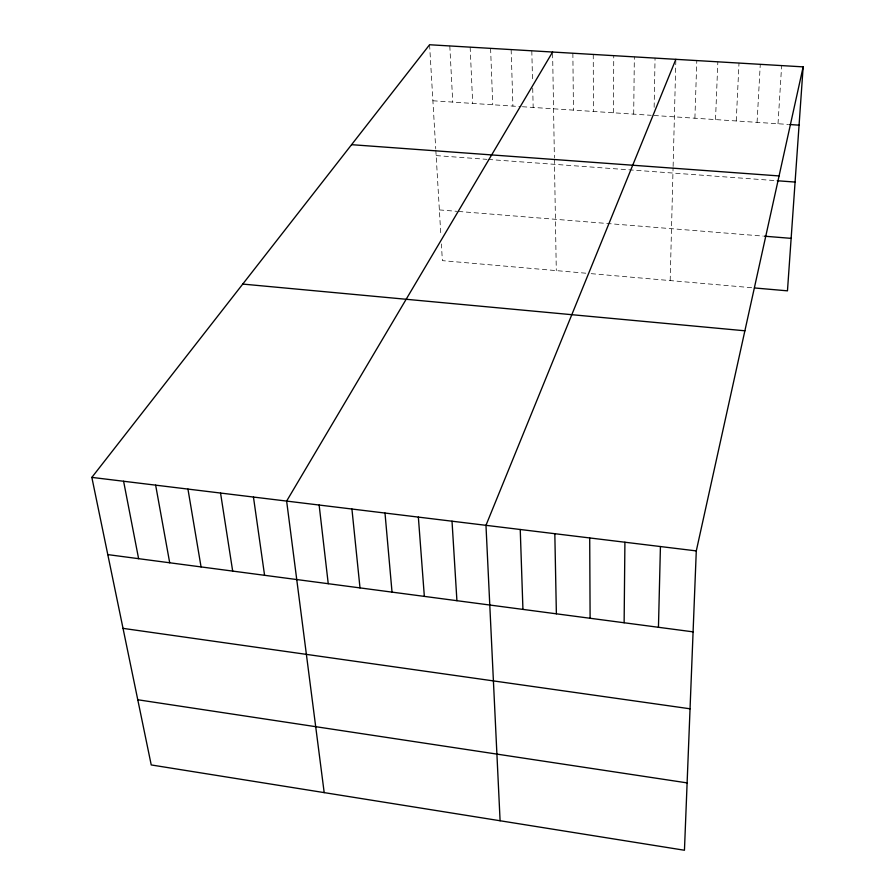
<?xml version="1.0" encoding="UTF-8"?>
<svg xmlns="http://www.w3.org/2000/svg" width="895" height="895" viewBox="0 0 895 895"><rect width="100%" height="100%" fill="white"/><g stroke="black" fill="none" stroke-linecap="round" stroke-linejoin="round"><path stroke-width="0.67" stroke-dasharray="4.47 3.36" d="M613.5 112.804L613.746 55.658M633.694 114.146L634.342 56.877M654.144 107.299L655.05 58.097M670.176 280.582L673.074 167.779M673.118 166.459L675.837 60.703M694.9 118.218L696.802 60.569M715.519 119.583L717.846 61.822M736.238 120.97L739.001 63.075M757.069 122.358L760.269 64.328M778.012 123.745L781.648 65.592M432.889 100.777L521.013 106.639M522.367 106.729L651.28 115.31M653.988 115.489L788.54 124.45M436.145 155.596L486.992 159.344M488.301 159.444L774.466 180.544M439.367 209.911L457.099 211.343M458.464 211.455L762.92 236.079M585.811 273.199L442.376 260.646L441.38 243.943M591.192 273.669L753.232 287.843M429.578 44.75L435.731 148.659M435.82 150.047L440.843 234.837M449.805 45.947L452.736 102.097M470.143 47.155L472.694 103.428M490.583 48.364L492.753 104.76M511.146 49.583L512.913 106.102M531.809 50.802L532.547 81.199M532.715 88.113L533.174 107.456M552.618 53.42L554.385 157.8M554.408 159.109L556.287 270.614M572.867 53.23L573.438 110.13M593.251 54.438L593.419 111.461"/><path stroke-width="1.34" d="M624.128 622.763L624.911 542.225M658.451 627.294L660.432 546.543M803.151 66.868L696.288 550.906L684.451 850.25L151.233 764.945L91.849 477.393L429.578 44.75L803.151 66.868L787.466 290.841L754.552 287.966M675.87 59.327L485.974 525.32L500.092 820.76M552.595 52.033L286.635 501.077L324.191 792.623M789.86 124.539L799.067 125.155M351.567 144.677L779.075 175.935M777.218 180.745L795.084 182.065M764.252 236.179L791.146 238.361M242.746 284.073L744.886 330.792M91.849 477.393L696.288 550.906M107.792 554.609L693.088 631.859M123.029 628.368L690.045 708.795M137.763 699.756L687.114 782.89M123.599 481.253L138.613 558.681M155.641 485.146L169.703 562.787M187.95 489.073L201.062 566.927M220.55 493.044L232.678 571.099M253.453 497.038L264.573 575.306M319.135 505.037L328.241 583.708M351.925 509.02L360.003 587.903M384.995 513.048L392.032 592.132M418.357 517.097L424.342 596.394M452.02 521.192L456.92 600.69M520.241 529.493L522.937 609.405M554.822 533.7L556.377 613.825M589.704 537.94L590.107 618.277"/></g></svg>
